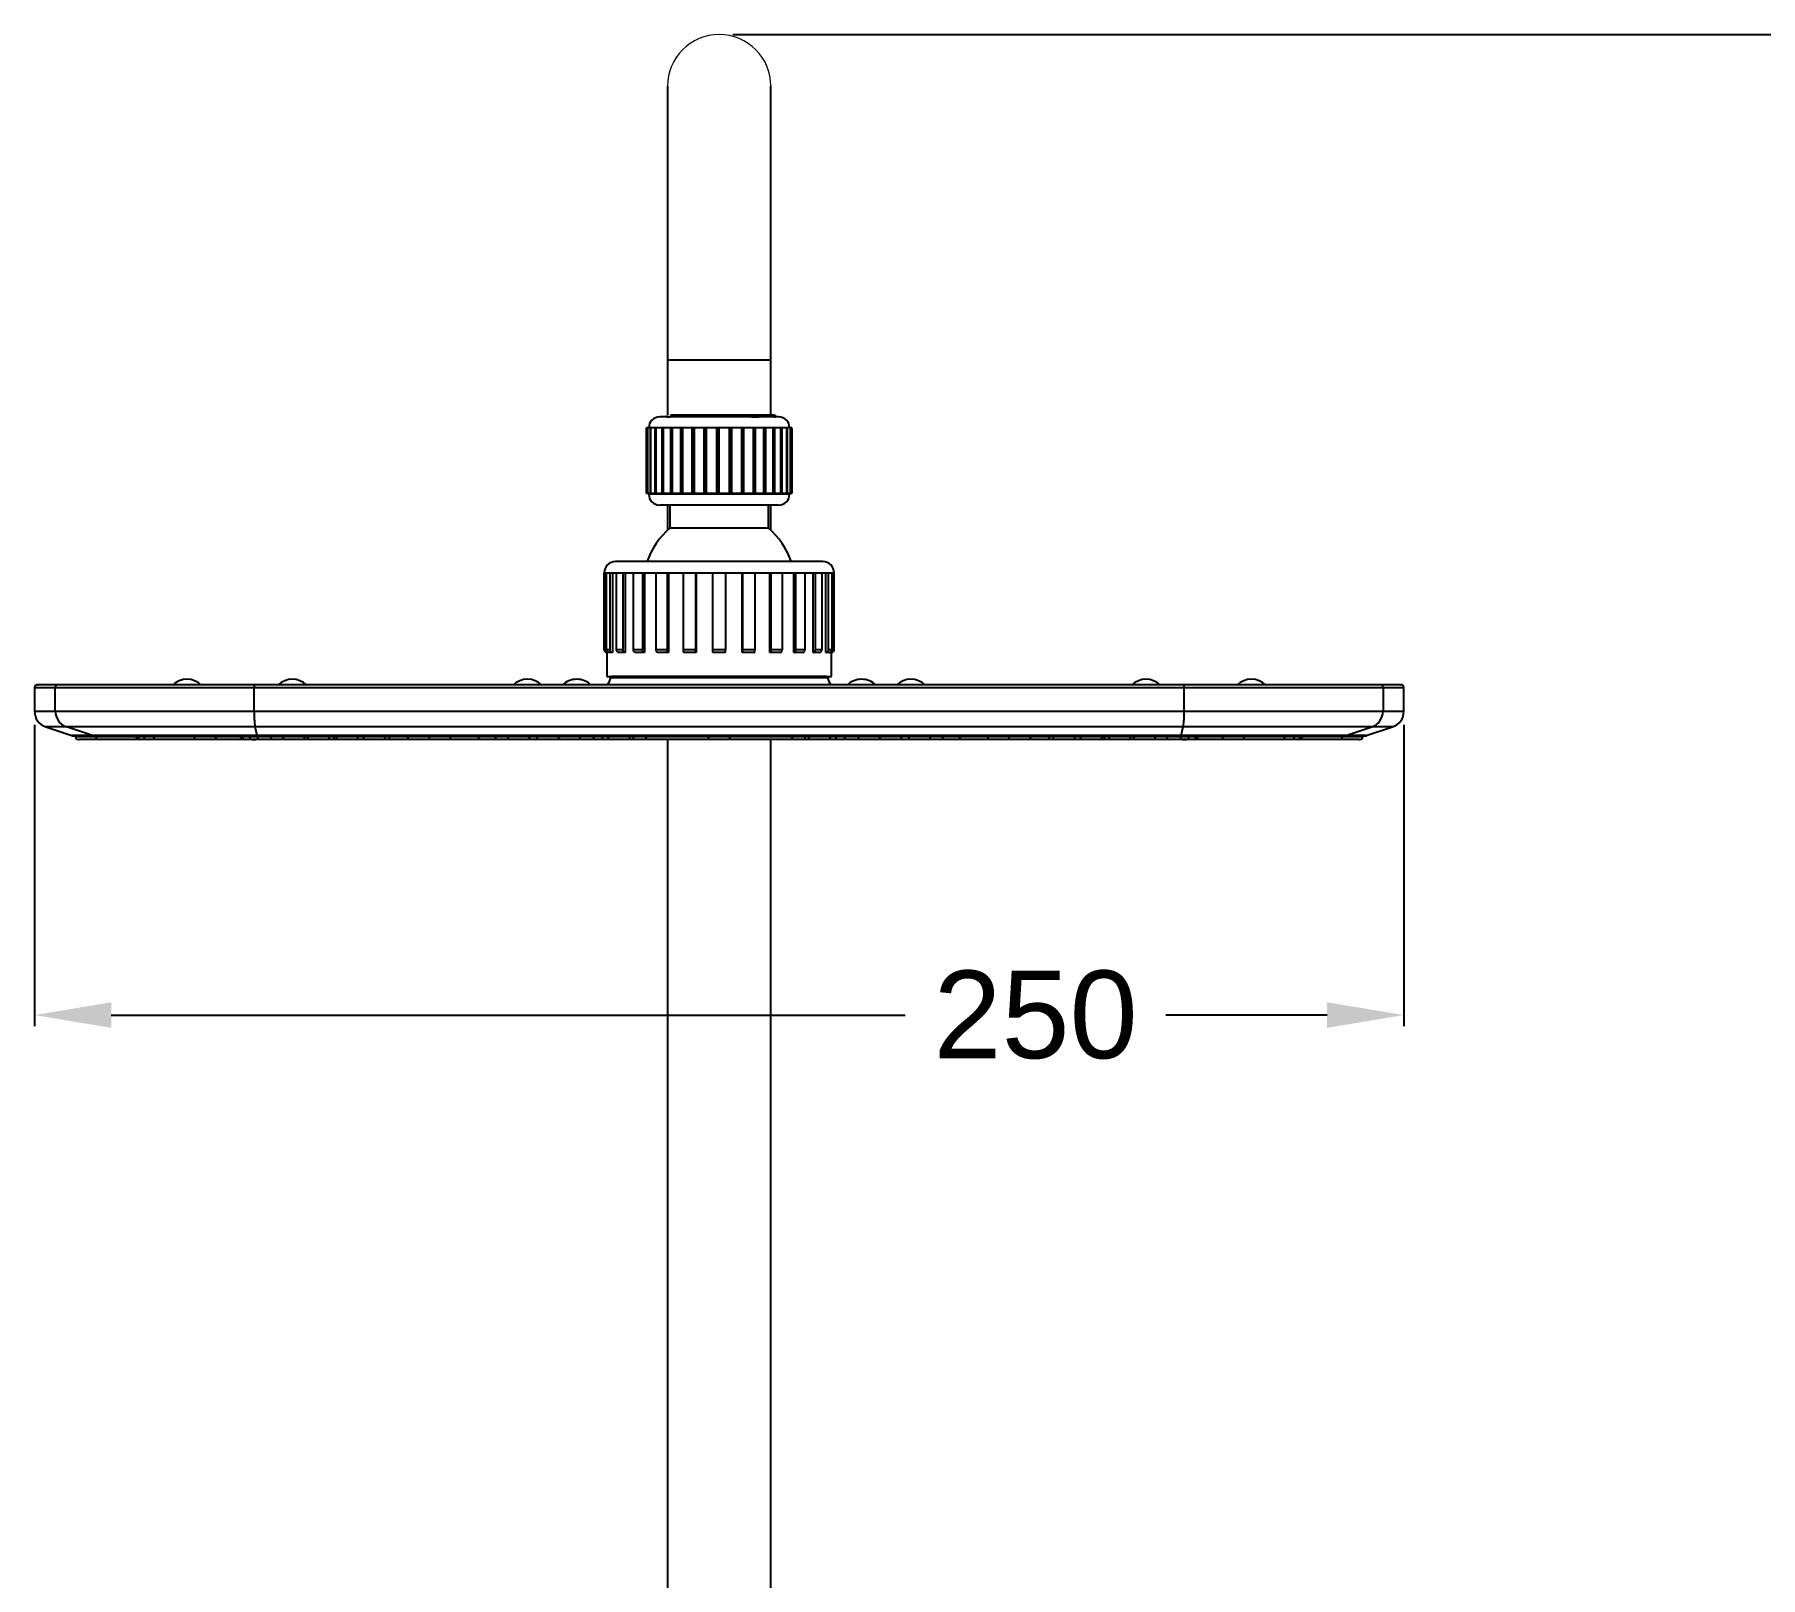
# Model space of a CAD drawing. Header units: millimetres. Extents: x 14183 to 14777, y -4239 to -3399.
# Drawn here: x 14360.9 to 14439.7, y -3713.7 to -3643.3 of the extents above; entities that cross this region are included whole.
import ezdxf

# ---------------------------------------------------------------- set-up
doc = ezdxf.new("R2010")
doc.units = ezdxf.units.MM
doc.header["$LTSCALE"] = 0.1
doc.layers.get('0').update_dxf_attribs({"lineweight": 15})
doc.layers.add('DIM', color=3, linetype='Continuous', lineweight=9)
doc.styles.add('ARIAL', font='arial.ttf')
doc.dimstyles.new('사본 ISO-25', dxfattribs={"dimtxt": 4, "dimasz": 3.5, "dimexe": 0.5, "dimexo": 0.625, "dimgap": 1.5, "dimtad": 1, "dimtih": 1, "dimtoh": 1, "dimdec": 1, "dimlfac": 4, "dimdsep": 46, "dimtxsty": 'ARIAL', "dimcen": 0, "dimclrd": 3, "dimclre": 3, "dimclrt": 3, "dimadec": 1, "dimazin": 0, "dimtfac": 1, "dimtdec": 1, "dimtmove": 0, "dimatfit": 3, "dimfxl": 1.25, "dimtfill": 1, "dimarcsym": 0})

# ---------------------------------------------------------------- blocks, each defined once
blk = doc.blocks.new('*D56')
at = {"layer": 'Defpoints', "color": 0, "transparency": 16777216}
for p in [(14360.945, -3674.17), (14423.445, -3674.17), (14423.445, -3688.035)]:
    blk.add_point(p, dxfattribs=at)
at = {"layer": 'DIM', "color": 3, "lineweight": -2, "transparency": 16777216}
for p, q in [((14360.945, -3674.795), (14360.945, -3688.535)), ((14423.445, -3674.795), (14423.445, -3688.535)), ((14364.445, -3688.035), (14400.691, -3688.035)), ((14419.945, -3688.035), (14412.583, -3688.035))]:
    blk.add_line(p, q, dxfattribs=at)
at = {"layer": 'DIM', "color": 3, "transparency": 16777216}
for points in [[(14364.445, -3687.452), (14364.445, -3688.619), (14360.945, -3688.035)], [(14419.945, -3687.452), (14419.945, -3688.619), (14423.445, -3688.035)]]:
    blk.add_solid(points, dxfattribs=at)
at = {"layer": 'DIM', "color": 3, "transparency": 16777216, "insert": (14406.637, -3688.035), "char_height": 4, "attachment_point": 5, "style": 'ARIAL', "bg_fill": 3, "box_fill_scale": 1.1, "bg_fill_color": 256, "bg_fill_true_color": 13158600, "bg_fill_transparency": 0}
blk.add_mtext('250', dxfattribs=at)
blk = doc.blocks.new('*D59')
at = {"layer": 'Defpoints', "color": 0, "transparency": 16777216}
for p in [(14392.195, -3643.287), (14495.735, -4145.343), (14510.029, -4145.343)]:
    blk.add_point(p, dxfattribs=at)
at = {"layer": 'DIM', "color": 3, "lineweight": -2, "transparency": 16777216}
for p, q in [((14392.82, -3643.287), (14510.529, -3643.287)), ((14510.029, -3646.787), (14510.029, -3891.374)), ((14510.029, -4141.843), (14510.029, -3899.618)), ((14496.36, -4145.343), (14510.529, -4145.343))]:
    blk.add_line(p, q, dxfattribs=at)
at = {"layer": 'DIM', "color": 3, "transparency": 16777216}
for points in [[(14509.446, -3646.787), (14510.612, -3646.787), (14510.029, -3643.287)], [(14509.446, -4141.843), (14510.612, -4141.843), (14510.029, -4145.343)]]:
    blk.add_solid(points, dxfattribs=at)
at = {"layer": 'DIM', "color": 3, "transparency": 16777216, "insert": (14510.029, -3895.496), "char_height": 4, "attachment_point": 5, "style": 'ARIAL', "bg_fill": 3, "box_fill_scale": 1.1, "bg_fill_color": 256, "bg_fill_true_color": 13158600, "bg_fill_transparency": 0}
blk.add_mtext('(2280)', dxfattribs=at)

msp = doc.modelspace()

# ---------------------------------------------------------------- linework, layer by layer
at = {"linetype": 'Continuous', "lineweight": 25}
for p, q in [((14389.832, -3645.649), (14389.832, -3658.149)), ((14394.557, -3658.149), (14394.557, -3645.649)), ((14389.832, -3658.149), (14389.832, -3660.649)), ((14394.557, -3658.149), (14389.832, -3658.149)), ((14394.557, -3660.649), (14394.557, -3658.149)), ((14389.793, -3660.747), (14389.771, -3660.759)), ((14389.792, -3660.669), (14389.792, -3660.747)), ((14394.768, -3660.687), (14394.698, -3660.647)), ((14394.754, -3660.738), (14394.768, -3660.73)), ((14394.77, -3660.728), (14394.77, -3660.689)), ((14388.882, -3664.237), (14388.882, -3661.237)), ((14388.913, -3661.237), (14388.882, -3661.237)), ((14388.913, -3661.237), (14388.913, -3664.237)), ((14388.933, -3661.237), (14388.913, -3661.237)), ((14388.933, -3664.237), (14388.933, -3661.237)), ((14389.041, -3661.237), (14388.933, -3661.237)), ((14389.041, -3661.237), (14389.041, -3664.237)), ((14389.082, -3661.237), (14389.041, -3661.237)), ((14389.082, -3664.237), (14389.082, -3661.237)), ((14389.265, -3661.237), (14389.082, -3661.237)), ((14389.265, -3661.237), (14389.265, -3664.237)), ((14389.326, -3661.237), (14389.265, -3661.237)), ((14389.326, -3664.237), (14389.326, -3661.237)), ((14389.578, -3661.237), (14389.326, -3661.237)), ((14389.578, -3661.237), (14389.578, -3664.237)), ((14389.657, -3661.237), (14389.578, -3661.237)), ((14389.657, -3664.237), (14389.657, -3661.237)), ((14389.97, -3661.237), (14389.657, -3661.237)), ((14389.97, -3661.237), (14389.97, -3664.237)), ((14390.047, -3661.237), (14389.97, -3661.237)), ((14390.047, -3661.237), (14390.047, -3664.237)), ((14390.065, -3664.237), (14390.065, -3661.237)), ((14390.43, -3661.237), (14390.065, -3661.237)), ((14390.43, -3661.237), (14390.43, -3664.237)), ((14390.495, -3661.237), (14390.43, -3661.237)), ((14390.495, -3661.237), (14390.495, -3664.237)), ((14390.538, -3661.237), (14390.495, -3661.237)), ((14390.538, -3664.237), (14390.538, -3661.237)), ((14390.944, -3661.237), (14390.538, -3661.237)), ((14390.944, -3661.237), (14390.944, -3664.237)), ((14390.994, -3661.237), (14390.944, -3661.237)), ((14391.096, -3661.237), (14390.994, -3661.237)), ((14390.994, -3661.237), (14390.994, -3664.237)), ((14391.062, -3664.237), (14391.062, -3661.237)), ((14391.495, -3661.237), (14391.062, -3661.237)), ((14391.495, -3661.237), (14391.495, -3664.237)), ((14391.53, -3661.237), (14391.495, -3661.237)), ((14391.53, -3661.237), (14391.53, -3664.237)), ((14391.637, -3661.237), (14391.53, -3661.237)), ((14391.62, -3664.237), (14391.62, -3661.237)), ((14392.068, -3661.237), (14391.62, -3661.237)), ((14392.068, -3661.237), (14392.068, -3664.237)), ((14392.086, -3661.237), (14392.068, -3661.237)), ((14392.086, -3661.237), (14392.086, -3664.237)), ((14392.195, -3661.237), (14392.086, -3661.237)), ((14392.645, -3661.237), (14392.195, -3661.237)), ((14392.195, -3664.237), (14392.195, -3661.237)), ((14392.645, -3661.237), (14392.645, -3664.237)), ((14392.753, -3661.237), (14392.645, -3661.237)), ((14392.753, -3664.237), (14392.753, -3661.237)), ((14392.77, -3661.237), (14392.753, -3661.237)), ((14392.77, -3664.237), (14392.77, -3661.237)), ((14393.208, -3661.237), (14392.77, -3661.237)), ((14393.293, -3661.237), (14393.19, -3661.237)), ((14393.208, -3661.237), (14393.208, -3664.237)), ((14393.293, -3664.237), (14393.293, -3661.237)), ((14393.328, -3661.237), (14393.293, -3661.237)), ((14393.328, -3664.237), (14393.328, -3661.237)), ((14393.74, -3661.237), (14393.328, -3661.237)), ((14393.801, -3661.237), (14393.705, -3661.237)), ((14393.74, -3661.237), (14393.74, -3664.237)), ((14393.801, -3664.237), (14393.801, -3661.237)), ((14393.851, -3661.237), (14393.801, -3661.237)), ((14393.851, -3664.237), (14393.851, -3661.237)), ((14394.225, -3661.237), (14393.851, -3661.237)), ((14394.225, -3661.237), (14394.225, -3664.237)), ((14394.26, -3661.237), (14394.225, -3661.237)), ((14394.26, -3664.237), (14394.26, -3661.237)), ((14394.324, -3661.237), (14394.26, -3661.237)), ((14394.324, -3664.237), (14394.324, -3661.237)), ((14394.649, -3661.237), (14394.324, -3661.237)), ((14394.649, -3661.237), (14394.649, -3664.237)), ((14394.656, -3664.237), (14394.656, -3661.237)), ((14394.732, -3661.237), (14394.656, -3661.237)), ((14394.732, -3664.237), (14394.732, -3661.237)), ((14394.998, -3661.237), (14394.732, -3661.237)), ((14394.998, -3661.237), (14394.998, -3664.237)), ((14395.063, -3661.237), (14394.998, -3661.237)), ((14395.063, -3664.237), (14395.063, -3661.237)), ((14395.262, -3661.237), (14395.063, -3661.237)), ((14395.262, -3661.237), (14395.262, -3664.237)), ((14395.307, -3661.237), (14395.262, -3661.237)), ((14395.307, -3664.237), (14395.307, -3661.237)), ((14395.433, -3661.237), (14395.307, -3661.237)), ((14395.433, -3661.237), (14395.433, -3664.237)), ((14395.457, -3661.237), (14395.433, -3661.237)), ((14395.457, -3664.237), (14395.457, -3661.237)), ((14395.505, -3661.237), (14395.457, -3661.237)), ((14395.505, -3661.237), (14395.505, -3664.237)), ((14395.507, -3661.237), (14395.505, -3661.237)), ((14395.507, -3664.237), (14395.507, -3661.237)), ((14388.913, -3664.237), (14388.882, -3664.237)), ((14388.933, -3664.237), (14388.913, -3664.237)), ((14389.041, -3664.237), (14388.933, -3664.237)), ((14388.982, -3664.237), (14388.982, -3664.262)), ((14395.407, -3664.262), (14388.982, -3664.262)), ((14389.082, -3664.237), (14389.041, -3664.237)), ((14389.265, -3664.237), (14389.082, -3664.237)), ((14389.326, -3664.237), (14389.265, -3664.237)), ((14389.578, -3664.237), (14389.326, -3664.237)), ((14389.657, -3664.237), (14389.578, -3664.237)), ((14389.97, -3664.237), (14389.657, -3664.237)), ((14389.832, -3664.755), (14389.832, -3665.912)), ((14389.945, -3664.762), (14389.945, -3665.812)), ((14390.047, -3664.237), (14389.97, -3664.237)), ((14390.43, -3664.237), (14390.065, -3664.237)), ((14390.495, -3664.237), (14390.43, -3664.237)), ((14390.944, -3664.237), (14390.538, -3664.237)), ((14390.994, -3664.237), (14390.944, -3664.237)), ((14391.495, -3664.237), (14391.062, -3664.237)), ((14391.53, -3664.237), (14391.495, -3664.237)), ((14392.068, -3664.237), (14391.62, -3664.237)), ((14392.086, -3664.237), (14392.068, -3664.237)), ((14392.645, -3664.237), (14392.195, -3664.237)), ((14392.753, -3664.237), (14392.77, -3664.237)), ((14393.208, -3664.237), (14392.77, -3664.237)), ((14393.293, -3664.237), (14393.328, -3664.237)), ((14393.74, -3664.237), (14393.328, -3664.237)), ((14393.801, -3664.237), (14393.851, -3664.237)), ((14394.225, -3664.237), (14393.851, -3664.237)), ((14394.26, -3664.237), (14394.324, -3664.237)), ((14394.649, -3664.237), (14394.324, -3664.237)), ((14394.445, -3665.812), (14394.445, -3664.762)), ((14394.557, -3665.912), (14394.557, -3664.753)), ((14394.656, -3664.237), (14394.732, -3664.237)), ((14394.998, -3664.237), (14394.732, -3664.237)), ((14394.998, -3664.237), (14395.063, -3664.237)), ((14395.262, -3664.237), (14395.063, -3664.237)), ((14395.262, -3664.237), (14395.307, -3664.237)), ((14395.433, -3664.237), (14395.307, -3664.237)), ((14395.407, -3664.262), (14395.407, -3664.237)), ((14395.433, -3664.237), (14395.457, -3664.237)), ((14395.505, -3664.237), (14395.457, -3664.237)), ((14395.507, -3664.237), (14395.505, -3664.237)), ((14394.445, -3665.812), (14389.945, -3665.812)), ((14386.945, -3667.86), (14386.945, -3671.36)), ((14386.953, -3667.86), (14386.945, -3667.86)), ((14386.953, -3667.86), (14387.057, -3667.86)), ((14386.953, -3671.36), (14386.953, -3667.86)), ((14387.057, -3667.86), (14387.206, -3667.86)), ((14387.057, -3671.36), (14387.057, -3667.86)), ((14387.206, -3667.86), (14387.511, -3667.86)), ((14387.206, -3667.86), (14387.206, -3671.36)), ((14387.327, -3667.86), (14387.327, -3671.485)), ((14387.511, -3667.86), (14387.799, -3667.86)), ((14387.511, -3671.36), (14387.511, -3667.86)), ((14387.799, -3667.86), (14388.285, -3667.86)), ((14387.799, -3667.86), (14387.799, -3671.36)), ((14387.907, -3667.86), (14387.907, -3671.485)), ((14388.285, -3667.86), (14388.691, -3667.86)), ((14388.285, -3671.36), (14388.285, -3667.86)), ((14388.691, -3667.86), (14389.325, -3667.86)), ((14388.691, -3667.86), (14388.691, -3671.36)), ((14388.78, -3667.86), (14388.78, -3671.485)), ((14389.325, -3667.86), (14389.823, -3667.86)), ((14389.325, -3671.36), (14389.325, -3667.86)), ((14389.823, -3667.86), (14390.56, -3667.86)), ((14389.823, -3667.86), (14389.823, -3671.36)), ((14389.885, -3667.86), (14389.885, -3671.485)), ((14390.56, -3667.86), (14391.116, -3667.86)), ((14390.56, -3671.36), (14390.56, -3667.86)), ((14391.116, -3667.86), (14391.907, -3667.86)), ((14391.116, -3667.86), (14391.116, -3671.36)), ((14391.148, -3667.86), (14391.148, -3671.485)), ((14391.907, -3667.86), (14392.482, -3667.86)), ((14391.907, -3671.36), (14391.907, -3667.86)), ((14392.482, -3667.86), (14393.274, -3667.86)), ((14392.482, -3667.86), (14392.482, -3671.36)), ((14393.241, -3671.485), (14393.241, -3667.86)), ((14393.274, -3667.86), (14393.829, -3667.86)), ((14393.274, -3671.36), (14393.274, -3667.86)), ((14393.829, -3667.86), (14394.567, -3667.86)), ((14393.829, -3667.86), (14393.829, -3671.36)), ((14394.504, -3671.485), (14394.504, -3667.86)), ((14394.567, -3667.86), (14395.065, -3667.86)), ((14394.567, -3671.36), (14394.567, -3667.86)), ((14395.065, -3667.86), (14395.698, -3667.86)), ((14395.065, -3667.86), (14395.065, -3671.36)), ((14395.61, -3671.485), (14395.61, -3667.86)), ((14395.698, -3667.86), (14396.105, -3667.86)), ((14395.698, -3671.36), (14395.698, -3667.86)), ((14396.105, -3667.86), (14396.591, -3667.86)), ((14396.105, -3667.86), (14396.105, -3671.36)), ((14396.482, -3671.485), (14396.482, -3667.86)), ((14396.591, -3667.86), (14396.878, -3667.86)), ((14396.591, -3671.36), (14396.591, -3667.86)), ((14396.878, -3667.86), (14397.184, -3667.86)), ((14396.878, -3667.86), (14396.878, -3671.36)), ((14397.063, -3671.485), (14397.063, -3667.86)), ((14397.184, -3667.86), (14397.333, -3667.86)), ((14397.184, -3671.36), (14397.184, -3667.86)), ((14397.333, -3667.86), (14397.437, -3667.86)), ((14397.333, -3667.86), (14397.333, -3671.36)), ((14397.437, -3671.36), (14397.437, -3667.86)), ((14397.445, -3667.86), (14397.437, -3667.86)), ((14397.445, -3671.36), (14397.445, -3667.86)), ((14386.953, -3671.36), (14386.945, -3671.36)), ((14387.206, -3671.36), (14387.057, -3671.36)), ((14387.07, -3671.485), (14387.07, -3672.585)), ((14387.078, -3671.485), (14387.07, -3671.485)), ((14387.078, -3671.429), (14387.078, -3671.485)), ((14387.327, -3671.485), (14387.178, -3671.485)), ((14387.799, -3671.36), (14387.511, -3671.36)), ((14387.907, -3671.485), (14387.62, -3671.485)), ((14388.691, -3671.36), (14388.285, -3671.36)), ((14388.78, -3671.485), (14388.373, -3671.485)), ((14389.823, -3671.36), (14389.325, -3671.36)), ((14389.885, -3671.485), (14389.387, -3671.485)), ((14391.116, -3671.36), (14390.56, -3671.36)), ((14391.148, -3671.485), (14390.593, -3671.485)), ((14392.482, -3671.36), (14391.907, -3671.36)), ((14392.482, -3671.485), (14391.907, -3671.485)), ((14393.797, -3671.485), (14393.241, -3671.485)), ((14393.829, -3671.36), (14393.274, -3671.36)), ((14395.002, -3671.485), (14394.504, -3671.485)), ((14395.065, -3671.36), (14394.567, -3671.36)), ((14396.016, -3671.485), (14395.61, -3671.485)), ((14396.105, -3671.36), (14395.698, -3671.36)), ((14396.77, -3671.485), (14396.482, -3671.485)), ((14396.878, -3671.36), (14396.591, -3671.36)), ((14397.212, -3671.485), (14397.063, -3671.485)), ((14397.333, -3671.36), (14397.184, -3671.36)), ((14397.312, -3671.485), (14397.312, -3671.429)), ((14397.32, -3671.485), (14397.312, -3671.485)), ((14397.32, -3672.585), (14397.32, -3671.485)), ((14397.445, -3671.36), (14397.437, -3671.36)), ((14387.07, -3672.585), (14397.32, -3672.585)), ((14387.243, -3672.631), (14397.147, -3672.631)), ((14360.945, -3673.085), (14360.945, -3674.17)), ((14360.945, -3673.085), (14361.892, -3673.085)), ((14361.892, -3673.085), (14370.967, -3673.085)), ((14361.892, -3674.17), (14361.892, -3673.085)), ((14370.967, -3673.085), (14413.422, -3673.085)), ((14370.967, -3674.17), (14370.967, -3673.085)), ((14413.422, -3674.17), (14413.422, -3673.085)), ((14413.422, -3673.085), (14422.497, -3673.085)), ((14422.497, -3673.085), (14422.497, -3674.17)), ((14422.497, -3673.085), (14423.445, -3673.085)), ((14423.445, -3674.17), (14423.445, -3673.085)), ((14360.945, -3674.17), (14361.892, -3674.17)), ((14361.892, -3674.17), (14370.967, -3674.17)), ((14370.967, -3674.17), (14413.422, -3674.17)), ((14413.422, -3674.17), (14422.497, -3674.17)), ((14422.497, -3674.17), (14423.445, -3674.17)), ((14361.458, -3674.881), (14362.655, -3675.28)), ((14362.401, -3674.881), (14361.458, -3674.881)), ((14371.011, -3674.881), (14362.401, -3674.881)), ((14363.59, -3675.28), (14362.401, -3674.881)), ((14413.378, -3674.881), (14371.011, -3674.881)), ((14371.113, -3675.28), (14371.011, -3674.881)), ((14413.277, -3675.28), (14413.378, -3674.881)), ((14421.988, -3674.881), (14413.378, -3674.881)), ((14420.8, -3675.28), (14421.988, -3674.881)), ((14421.734, -3675.28), (14422.932, -3674.881)), ((14422.932, -3674.881), (14421.988, -3674.881)), ((14363.59, -3675.28), (14362.655, -3675.28)), ((14362.695, -3675.287), (14363.629, -3675.287)), ((14362.82, -3675.287), (14362.82, -3675.335)), ((14363.753, -3675.335), (14362.82, -3675.335)), ((14371.113, -3675.28), (14363.59, -3675.28)), ((14363.629, -3675.287), (14371.116, -3675.287)), ((14363.753, -3675.335), (14363.753, -3675.287)), ((14371.127, -3675.335), (14363.753, -3675.335)), ((14413.277, -3675.28), (14371.113, -3675.28)), ((14371.127, -3675.335), (14371.127, -3675.28)), ((14413.263, -3675.335), (14371.127, -3675.335)), ((14389.832, -3675.46), (14389.832, -3725.774)), ((14394.557, -3725.774), (14394.557, -3675.46)), ((14413.263, -3675.335), (14413.263, -3675.28)), ((14420.636, -3675.335), (14413.263, -3675.335)), ((14413.273, -3675.287), (14420.76, -3675.287)), ((14420.8, -3675.28), (14413.277, -3675.28)), ((14420.636, -3675.335), (14420.636, -3675.287)), ((14421.57, -3675.335), (14420.636, -3675.335)), ((14420.76, -3675.287), (14421.695, -3675.287)), ((14421.734, -3675.28), (14420.8, -3675.28)), ((14421.57, -3675.335), (14421.57, -3675.287))]:
    msp.add_line(p, q, dxfattribs=at)
msp.add_arc((14392.195, -3645.649), 2.362, 0, 180)
for centre, radius, start, end in [((14389.482, -3661.237), 0.5, 90, 180), ((14394.907, -3661.237), 0.5, 0, 90), ((14389.482, -3664.262), 0.5, 180, 270), ((14394.907, -3664.262), 0.5, 270, 0), ((14392.195, -3668.46), 3.475, 130.35202, 161.54493), ((14392.195, -3668.46), 3.475, 18.45507, 49.64798), ((14387.47, -3667.86), 0.525, 90, 180), ((14396.92, -3667.86), 0.525, 0, 90), ((14387.07, -3671.36), 0.125, 180, 270), ((14397.32, -3671.36), 0.125, 270, 0), ((14367.899, -3673.648), 0.937, 45.58469, 134.41531), ((14372.713, -3673.648), 0.937, 45.58469, 134.41531), ((14383.445, -3673.648), 0.937, 45.58469, 134.41531), ((14385.695, -3673.648), 0.938, 90, 134.41531), ((14385.695, -3673.648), 0.938, 45.58469, 90), ((14386.745, -3672.585), 0.5, 311.14429, 354.78409), ((14387.292, -3672.635), 0.05, 90, 174.78409), ((14397.097, -3672.635), 0.05, 5.21591, 90), ((14397.645, -3672.585), 0.5, 185.21591, 229.62088), ((14398.695, -3673.648), 0.938, 90, 134.41531), ((14398.695, -3673.648), 0.938, 45.58469, 90), ((14400.945, -3673.648), 0.937, 45.58469, 134.41531), ((14411.676, -3673.648), 0.937, 45.58469, 134.41531), ((14416.491, -3673.648), 0.937, 45.58469, 134.41531), ((14361.07, -3673.085), 0.125, 90, 180), ((14362.017, -3673.085), 0.125, 90.21883, 180.21717), ((14371.343, -3673.054), 0.377, 165.57647, 184.71693), ((14413.046, -3673.054), 0.377, 355.28307, 14.42353), ((14422.373, -3673.085), 0.125, 359.78283, 89.78117), ((14423.32, -3673.085), 0.125, 0, 90), ((14361.695, -3674.17), 0.75, 180, 251.56505), ((14362.642, -3674.171), 0.749, 179.87209, 251.27983), ((14375.005, -3674.279), 4.039, 178.43984, 188.56432), ((14409.384, -3674.279), 4.039, 351.43568, 1.56016), ((14421.748, -3674.171), 0.749, 288.72017, 0.12791), ((14422.695, -3674.17), 0.75, 288.43495, 0), ((14362.695, -3675.162), 0.125, 251.56505, 270), ((14362.945, -3675.335), 0.125, 180, 270), ((14363.878, -3675.336), 0.125, 179.78283, 269.78117), ((14365.715, -3675.335), 0.125, 187.49472, 270), ((14365.802, -3675.335), 0.125, 187.49472, 270), ((14366.064, -3675.335), 0.125, 187.49472, 270), ((14366.5, -3675.335), 0.125, 187.49472, 270), ((14368.355, -3675.335), 0.125, 187.49472, 270), ((14369.114, -3675.335), 0.125, 270, 352.50528), ((14370.465, -3675.335), 0.125, 187.49472, 270), ((14370.567, -3675.335), 0.125, 187.49472, 270), ((14370.875, -3675.335), 0.125, 187.49472, 270), ((14371.503, -3675.366), 0.377, 175.28307, 194.42353), ((14371.635, -3675.335), 0.125, 270, 352.50528), ((14372.403, -3675.335), 0.125, 187.49472, 270), ((14373.163, -3675.335), 0.125, 270, 352.50528), ((14373.531, -3675.335), 0.125, 187.49472, 270), ((14374.291, -3675.335), 0.125, 270, 352.50528), ((14374.715, -3675.335), 0.125, 187.49472, 270), ((14374.839, -3675.335), 0.125, 187.49472, 270), ((14375.599, -3675.335), 0.125, 270, 352.50528), ((14376.073, -3675.335), 0.125, 187.49472, 270), ((14376.833, -3675.335), 0.125, 270, 352.50528), ((14377.249, -3675.335), 0.125, 187.49472, 270), ((14378.097, -3675.335), 0.125, 187.49472, 270), ((14378.856, -3675.335), 0.125, 270, 352.50528), ((14379.056, -3675.335), 0.125, 217.16183, 270), ((14379.815, -3675.335), 0.125, 270, 352.50528), ((14381.315, -3675.335), 0.125, 187.49472, 270), ((14382.1, -3675.335), 0.125, 187.49472, 270), ((14382.667, -3675.335), 0.125, 187.49472, 270), ((14383.426, -3675.335), 0.125, 270, 352.50528), ((14383.775, -3675.335), 0.125, 270, 352.50528), ((14384.965, -3675.335), 0.125, 187.49472, 270), ((14385.725, -3675.335), 0.125, 270, 352.50528), ((14386.565, -3675.335), 0.125, 187.49472, 270), ((14386.957, -3675.335), 0.125, 187.49472, 270), ((14387.24, -3675.335), 0.125, 187.49472, 270), ((14388, -3675.335), 0.125, 270, 352.50528), ((14388.175, -3675.335), 0.125, 270, 352.50528), ((14388.758, -3675.335), 0.125, 270, 352.50528), ((14391.815, -3675.335), 0.125, 187.49472, 270), ((14392.575, -3675.335), 0.125, 270, 352.50528), ((14395.632, -3675.335), 0.125, 187.49472, 270), ((14396.215, -3675.335), 0.125, 187.49472, 270), ((14396.39, -3675.335), 0.125, 187.49472, 270), ((14397.15, -3675.335), 0.125, 270, 352.50528), ((14397.432, -3675.335), 0.125, 270, 352.50528), ((14397.825, -3675.335), 0.125, 270, 352.50528), ((14398.665, -3675.335), 0.125, 187.49472, 270), ((14399.425, -3675.335), 0.125, 270, 352.50528), ((14400.615, -3675.335), 0.125, 187.49472, 270), ((14400.963, -3675.335), 0.125, 187.49472, 270), ((14401.723, -3675.335), 0.125, 270, 352.50528), ((14402.29, -3675.335), 0.125, 270, 352.50528), ((14403.075, -3675.335), 0.125, 270, 352.50528), ((14404.574, -3675.335), 0.125, 187.49472, 270), ((14405.334, -3675.335), 0.125, 270, 324.417), ((14405.533, -3675.335), 0.125, 187.49472, 270), ((14406.293, -3675.335), 0.125, 270, 352.50528), ((14407.141, -3675.335), 0.125, 270, 352.50528), ((14407.557, -3675.335), 0.125, 187.49472, 270), ((14408.316, -3675.335), 0.125, 270, 352.50528), ((14408.79, -3675.335), 0.125, 187.49472, 270), ((14409.55, -3675.335), 0.125, 270, 352.50528), ((14409.675, -3675.335), 0.125, 270, 352.50528), ((14410.098, -3675.335), 0.125, 187.49472, 270), ((14410.858, -3675.335), 0.125, 270, 352.50528), ((14411.226, -3675.335), 0.125, 187.49472, 270), ((14411.986, -3675.335), 0.125, 270, 352.50528), ((14412.755, -3675.335), 0.125, 187.49472, 270), ((14412.887, -3675.366), 0.377, 345.57647, 4.71693), ((14413.515, -3675.335), 0.125, 270, 352.50528), ((14413.822, -3675.335), 0.125, 270, 352.50528), ((14413.925, -3675.335), 0.125, 270, 352.50528), ((14415.275, -3675.335), 0.125, 187.49472, 270), ((14416.035, -3675.335), 0.125, 270, 352.50528), ((14417.89, -3675.335), 0.125, 270, 352.50528), ((14418.325, -3675.335), 0.125, 270, 352.50528), ((14418.587, -3675.335), 0.125, 270, 352.50528), ((14418.675, -3675.335), 0.125, 270, 352.50528), ((14420.512, -3675.336), 0.125, 270.21883, 0.21717), ((14421.445, -3675.335), 0.125, 270, 0), ((14421.695, -3675.162), 0.125, 270, 288.43495)]:
    msp.add_arc(centre, radius, start, end, dxfattribs=at)
for points, knots in [([(14394.907, -3660.737), (14394.898, -3660.737), (14394.88, -3660.737), (14394.729, -3660.737), (14394.479, -3660.737), (14394.126, -3660.737), (14393.693, -3660.737), (14393.206, -3660.737), (14392.701, -3660.737), (14392.195, -3660.737), (14391.688, -3660.737), (14391.183, -3660.737), (14390.697, -3660.737), (14390.263, -3660.737), (14389.91, -3660.737), (14389.66, -3660.737), (14389.509, -3660.737), (14389.491, -3660.737), (14389.482, -3660.737)], [0, 0, 0, 0, 0.058258, 0.120006, 0.18432, 0.25, 0.31568, 0.379994, 0.441742, 0.5, 0.558258, 0.620006, 0.68432, 0.75, 0.81568, 0.879994, 0.941742, 1, 1, 1, 1]), ([(14389.817, -3660.747), (14389.816, -3660.744), (14389.811, -3660.738), (14390.016, -3660.725), (14390.407, -3660.71), (14390.958, -3660.696), (14391.608, -3660.681), (14392.309, -3660.667), (14392.81, -3660.656), (14393.063, -3660.65), (14393.101, -3660.649)], [0, 0, 0, 0, 0.068785, 0.220944, 0.371654, 0.521126, 0.673525, 0.822864, 0.97373, 1, 1, 1, 1]), ([(14389.969, -3660.649), (14389.99, -3660.649), (14390.096, -3660.649), (14390.398, -3660.649), (14390.992, -3660.649), (14391.765, -3660.649), (14392.502, -3660.649), (14392.929, -3660.649), (14393.101, -3660.649)], [0, 0, 0, 0, 0.042241, 0.212633, 0.427222, 0.641811, 0.8564, 1, 1, 1, 1]), ([(14393.101, -3660.649), (14393.166, -3660.649), (14393.298, -3660.649), (14393.541, -3660.649), (14393.822, -3660.649), (14394.111, -3660.649), (14394.353, -3660.649), (14394.538, -3660.649), (14394.656, -3660.649), (14394.708, -3660.649), (14394.698, -3660.649), (14394.697, -3660.649)], [0, 0, 0, 0, 0.07061, 0.141773, 0.275278, 0.412617, 0.547324, 0.685782, 0.823091, 0.96438, 1, 1, 1, 1]), ([(14393.677, -3660.737), (14393.688, -3660.737), (14393.916, -3660.732), (14394.262, -3660.722), (14394.629, -3660.707), (14394.788, -3660.695), (14394.753, -3660.689), (14394.744, -3660.687)], [0, 0, 0, 0, 0.014282, 0.30366, 0.599158, 0.893427, 1, 1, 1, 1]), ([(14394.709, -3660.737), (14394.734, -3660.735), (14394.777, -3660.732), (14394.758, -3660.73), (14394.75, -3660.728)], [0, 0, 0, 0, 0.569934, 1, 1, 1, 1]), ([(14394.907, -3664.762), (14394.898, -3664.762), (14394.88, -3664.762), (14394.729, -3664.762), (14394.479, -3664.762), (14394.126, -3664.762), (14393.693, -3664.762), (14393.206, -3664.762), (14392.701, -3664.762), (14392.195, -3664.762), (14391.688, -3664.762), (14391.183, -3664.762), (14390.697, -3664.762), (14390.263, -3664.762), (14389.91, -3664.762), (14389.66, -3664.762), (14389.509, -3664.762), (14389.491, -3664.762), (14389.482, -3664.762)], [0, 0, 0, 0, 0.058258, 0.120006, 0.18432, 0.25, 0.31568, 0.379994, 0.441742, 0.5, 0.558258, 0.620006, 0.68432, 0.75, 0.81568, 0.879994, 0.941742, 1, 1, 1, 1]), ([(14396.92, -3667.335), (14396.904, -3667.335), (14396.873, -3667.335), (14396.61, -3667.335), (14396.174, -3667.335), (14395.56, -3667.335), (14394.928, -3667.335), (14394.372, -3667.335), (14393.804, -3667.335), (14393.076, -3667.335), (14392.195, -3667.335), (14391.313, -3667.335), (14390.432, -3667.335), (14389.586, -3667.335), (14388.83, -3667.335), (14388.317, -3667.335), (14387.992, -3667.335), (14387.735, -3667.335), (14387.516, -3667.335), (14387.485, -3667.335), (14387.47, -3667.335)], [0, 0, 0, 0, 0.0582487, 0.1199862, 0.1842902, 0.2499587, 0.3156272, 0.347816, 0.3800138, 0.4417513, 0.5, 0.5582487, 0.6199862, 0.6842902, 0.7499587, 0.8156272, 0.847816, 0.8800138, 0.9417513, 1, 1, 1, 1]), ([(14387.078, -3671.485), (14387.064, -3671.484), (14387.036, -3671.481), (14386.998, -3671.459), (14386.97, -3671.428), (14386.955, -3671.392), (14386.953, -3671.369), (14386.953, -3671.36)], [0, 0, 0, 0, 0.21511, 0.430226, 0.645182, 0.859823, 1, 1, 1, 1]), ([(14387.178, -3671.485), (14387.164, -3671.484), (14387.137, -3671.481), (14387.101, -3671.459), (14387.073, -3671.428), (14387.059, -3671.392), (14387.057, -3671.369), (14387.057, -3671.36)], [0, 0, 0, 0, 0.21511, 0.430226, 0.645182, 0.859823, 1, 1, 1, 1]), ([(14387.327, -3671.485), (14387.313, -3671.484), (14387.286, -3671.481), (14387.249, -3671.459), (14387.222, -3671.428), (14387.208, -3671.392), (14387.206, -3671.369), (14387.206, -3671.36)], [0, 0, 0, 0, 0.21511, 0.430226, 0.645182, 0.859823, 1, 1, 1, 1]), ([(14387.62, -3671.485), (14387.607, -3671.484), (14387.583, -3671.481), (14387.55, -3671.459), (14387.526, -3671.428), (14387.513, -3671.392), (14387.512, -3671.369), (14387.511, -3671.36)], [0, 0, 0, 0, 0.2151101, 0.4302258, 0.6451821, 0.8598226, 1, 1, 1, 1]), ([(14387.907, -3671.485), (14387.895, -3671.484), (14387.87, -3671.481), (14387.838, -3671.459), (14387.813, -3671.428), (14387.8, -3671.392), (14387.799, -3671.369), (14387.799, -3671.36)], [0, 0, 0, 0, 0.21511, 0.430226, 0.645182, 0.859823, 1, 1, 1, 1]), ([(14388.373, -3671.485), (14388.363, -3671.484), (14388.343, -3671.481), (14388.317, -3671.459), (14388.297, -3671.428), (14388.286, -3671.392), (14388.285, -3671.369), (14388.285, -3671.36)], [0, 0, 0, 0, 0.2151101, 0.4302258, 0.6451821, 0.8598226, 1, 1, 1, 1]), ([(14388.78, -3671.485), (14388.77, -3671.484), (14388.75, -3671.481), (14388.723, -3671.459), (14388.703, -3671.428), (14388.693, -3671.392), (14388.692, -3671.369), (14388.691, -3671.36)], [0, 0, 0, 0, 0.21511, 0.430226, 0.645182, 0.859823, 1, 1, 1, 1]), ([(14389.387, -3671.485), (14389.38, -3671.484), (14389.366, -3671.481), (14389.347, -3671.459), (14389.333, -3671.428), (14389.326, -3671.392), (14389.325, -3671.369), (14389.325, -3671.36)], [0, 0, 0, 0, 0.21511, 0.430226, 0.645182, 0.859823, 1, 1, 1, 1]), ([(14389.885, -3671.485), (14389.878, -3671.484), (14389.864, -3671.481), (14389.845, -3671.459), (14389.831, -3671.428), (14389.824, -3671.392), (14389.823, -3671.369), (14389.823, -3671.36)], [0, 0, 0, 0, 0.21511, 0.430226, 0.645182, 0.859823, 1, 1, 1, 1]), ([(14390.593, -3671.485), (14390.589, -3671.484), (14390.582, -3671.481), (14390.572, -3671.459), (14390.565, -3671.428), (14390.561, -3671.392), (14390.56, -3671.369), (14390.56, -3671.36)], [0, 0, 0, 0, 0.21511, 0.430226, 0.645182, 0.859823, 1, 1, 1, 1]), ([(14391.148, -3671.485), (14391.144, -3671.484), (14391.137, -3671.481), (14391.127, -3671.459), (14391.12, -3671.428), (14391.116, -3671.392), (14391.116, -3671.369), (14391.116, -3671.36)], [0, 0, 0, 0, 0.21511, 0.430226, 0.645182, 0.859823, 1, 1, 1, 1]), ([(14391.907, -3671.485), (14391.907, -3671.484), (14391.907, -3671.481), (14391.907, -3671.459), (14391.907, -3671.428), (14391.907, -3671.392), (14391.907, -3671.369), (14391.907, -3671.36)], [0, 0, 0, 0, 0.21511, 0.430226, 0.645182, 0.859823, 1, 1, 1, 1]), ([(14392.482, -3671.485), (14392.482, -3671.484), (14392.482, -3671.481), (14392.482, -3671.459), (14392.482, -3671.428), (14392.482, -3671.392), (14392.482, -3671.369), (14392.482, -3671.36)], [0, 0, 0, 0, 0.21511, 0.430226, 0.645182, 0.859823, 1, 1, 1, 1]), ([(14393.241, -3671.485), (14393.245, -3671.484), (14393.252, -3671.481), (14393.262, -3671.459), (14393.269, -3671.428), (14393.273, -3671.392), (14393.274, -3671.369), (14393.274, -3671.36)], [0, 0, 0, 0, 0.21511, 0.430226, 0.645182, 0.859823, 1, 1, 1, 1]), ([(14393.797, -3671.485), (14393.8, -3671.484), (14393.808, -3671.481), (14393.817, -3671.459), (14393.825, -3671.428), (14393.829, -3671.392), (14393.829, -3671.369), (14393.829, -3671.36)], [0, 0, 0, 0, 0.21511, 0.430226, 0.645182, 0.859823, 1, 1, 1, 1]), ([(14394.504, -3671.485), (14394.511, -3671.484), (14394.525, -3671.481), (14394.544, -3671.459), (14394.558, -3671.428), (14394.566, -3671.392), (14394.566, -3671.369), (14394.567, -3671.36)], [0, 0, 0, 0, 0.21511, 0.430226, 0.645182, 0.859823, 1, 1, 1, 1]), ([(14395.002, -3671.485), (14395.009, -3671.484), (14395.023, -3671.481), (14395.042, -3671.459), (14395.056, -3671.428), (14395.064, -3671.392), (14395.064, -3671.369), (14395.065, -3671.36)], [0, 0, 0, 0, 0.21511, 0.430226, 0.645182, 0.859823, 1, 1, 1, 1]), ([(14395.61, -3671.485), (14395.62, -3671.484), (14395.64, -3671.481), (14395.666, -3671.459), (14395.686, -3671.428), (14395.697, -3671.392), (14395.698, -3671.369), (14395.698, -3671.36)], [0, 0, 0, 0, 0.2151101, 0.4302258, 0.6451821, 0.8598226, 1, 1, 1, 1]), ([(14396.016, -3671.485), (14396.026, -3671.484), (14396.046, -3671.481), (14396.073, -3671.459), (14396.093, -3671.428), (14396.103, -3671.392), (14396.104, -3671.369), (14396.105, -3671.36)], [0, 0, 0, 0, 0.21511, 0.430226, 0.645182, 0.859823, 1, 1, 1, 1]), ([(14396.482, -3671.485), (14396.495, -3671.484), (14396.519, -3671.481), (14396.551, -3671.459), (14396.576, -3671.428), (14396.589, -3671.392), (14396.59, -3671.369), (14396.591, -3671.36)], [0, 0, 0, 0, 0.21511, 0.430226, 0.645182, 0.859823, 1, 1, 1, 1]), ([(14396.77, -3671.485), (14396.782, -3671.484), (14396.806, -3671.481), (14396.839, -3671.459), (14396.864, -3671.428), (14396.876, -3671.392), (14396.878, -3671.369), (14396.878, -3671.36)], [0, 0, 0, 0, 0.21511, 0.430226, 0.645182, 0.859823, 1, 1, 1, 1]), ([(14397.063, -3671.485), (14397.076, -3671.484), (14397.104, -3671.481), (14397.14, -3671.459), (14397.167, -3671.428), (14397.182, -3671.392), (14397.183, -3671.369), (14397.184, -3671.36)], [0, 0, 0, 0, 0.21511, 0.430226, 0.645182, 0.859823, 1, 1, 1, 1]), ([(14397.212, -3671.485), (14397.225, -3671.484), (14397.253, -3671.481), (14397.289, -3671.459), (14397.316, -3671.428), (14397.331, -3671.392), (14397.332, -3671.369), (14397.333, -3671.36)], [0, 0, 0, 0, 0.21511, 0.430226, 0.645182, 0.859823, 1, 1, 1, 1]), ([(14397.437, -3671.36), (14397.435, -3671.374), (14397.433, -3671.402), (14397.411, -3671.44), (14397.379, -3671.468), (14397.344, -3671.483), (14397.321, -3671.484), (14397.312, -3671.485)], [0, 0, 0, 0, 0.214286, 0.428566, 0.64299, 0.857721, 1, 1, 1, 1]), ([(14397.097, -3672.585), (14397.081, -3672.585), (14397.048, -3672.585), (14396.776, -3672.585), (14396.323, -3672.585), (14395.686, -3672.585), (14395.03, -3672.585), (14394.454, -3672.585), (14393.864, -3672.585), (14393.11, -3672.585), (14392.195, -3672.585), (14391.28, -3672.585), (14390.366, -3672.585), (14389.488, -3672.585), (14388.704, -3672.585), (14388.171, -3672.585), (14387.834, -3672.585), (14387.567, -3672.585), (14387.341, -3672.585), (14387.308, -3672.585), (14387.292, -3672.585)], [0, 0, 0, 0, 0.0582484, 0.1199858, 0.18429, 0.2499587, 0.3156275, 0.3478165, 0.3800142, 0.4417516, 0.5, 0.5582484, 0.6199858, 0.68429, 0.7499587, 0.8156275, 0.8478165, 0.8800142, 0.9417516, 1, 1, 1, 1]), ([(14362.016, -3672.96), (14361.796, -3672.96), (14361.356, -3672.96), (14361.08, -3672.96), (14361.101, -3672.96), (14361.108, -3672.96)], [0, 0, 0, 0, 0.399604, 0.799798, 1, 1, 1, 1]), ([(14370.978, -3672.96), (14370.626, -3672.96), (14369.913, -3672.96), (14368.857, -3672.96), (14367.633, -3672.96), (14366.291, -3672.96), (14365.084, -3672.96), (14364.164, -3672.96), (14363.483, -3672.96), (14362.838, -3672.96), (14362.291, -3672.96), (14362.106, -3672.96), (14362.016, -3672.96)], [0, 0, 0, 0, 0.0790832, 0.1599966, 0.2426228, 0.3703089, 0.4999849, 0.586469, 0.6723672, 0.7575316, 0.8814152, 1, 1, 1, 1]), ([(14413.411, -3672.96), (14410.587, -3672.96), (14404.938, -3672.96), (14396.443, -3672.96), (14387.946, -3672.96), (14379.451, -3672.96), (14373.803, -3672.96), (14370.978, -3672.96)], [0, 0, 0, 0, 0.200014, 0.399971, 0.600028, 0.799985, 1, 1, 1, 1]), ([(14422.373, -3672.96), (14422.319, -3672.96), (14422.208, -3672.96), (14421.894, -3672.96), (14421.39, -3672.96), (14420.601, -3672.96), (14419.584, -3672.96), (14418.553, -3672.96), (14417.592, -3672.96), (14416.413, -3672.96), (14415.019, -3672.96), (14413.939, -3672.96), (14413.411, -3672.96)], [0, 0, 0, 0, 0.079083, 0.159997, 0.242623, 0.370309, 0.499985, 0.586469, 0.672367, 0.757532, 0.881415, 1, 1, 1, 1]), ([(14423.282, -3672.96), (14423.289, -3672.96), (14423.309, -3672.96), (14423.033, -3672.96), (14422.593, -3672.96), (14422.373, -3672.96)], [0, 0, 0, 0, 0.2001932, 0.6003935, 1, 1, 1, 1]), ([(14363.877, -3675.46), (14363.66, -3675.46), (14363.227, -3675.46), (14362.955, -3675.46), (14362.975, -3675.46), (14362.982, -3675.46)], [0, 0, 0, 0, 0.399604, 0.799798, 1, 1, 1, 1]), ([(14371.137, -3675.46), (14370.71, -3675.46), (14369.835, -3675.46), (14368.559, -3675.46), (14367.34, -3675.46), (14366.24, -3675.46), (14365.312, -3675.46), (14364.599, -3675.46), (14364.099, -3675.46), (14363.95, -3675.46), (14363.877, -3675.46)], [0, 0, 0, 0, 0.118625, 0.242551, 0.37028, 0.5, 0.62972, 0.757449, 0.881375, 1, 1, 1, 1]), ([(14370.875, -3675.46), (14370.88, -3675.46), (14370.888, -3675.46), (14370.935, -3675.46), (14370.985, -3675.46), (14371.024, -3675.46), (14371.048, -3675.46), (14371.05, -3675.46)], [0, 0, 0, 0, 0.375702, 0.579941, 0.784533, 0.988772, 1, 1, 1, 1]), ([(14413.252, -3675.46), (14410.449, -3675.46), (14404.843, -3675.46), (14396.411, -3675.46), (14387.978, -3675.46), (14379.547, -3675.46), (14373.941, -3675.46), (14371.137, -3675.46)], [0, 0, 0, 0, 0.200014, 0.399971, 0.600028, 0.799985, 1, 1, 1, 1]), ([(14420.512, -3675.46), (14420.439, -3675.46), (14420.29, -3675.46), (14419.79, -3675.46), (14419.078, -3675.46), (14418.149, -3675.46), (14417.05, -3675.46), (14415.83, -3675.46), (14414.554, -3675.46), (14413.68, -3675.46), (14413.252, -3675.46)], [0, 0, 0, 0, 0.118625, 0.242551, 0.37028, 0.5, 0.62972, 0.757449, 0.881375, 1, 1, 1, 1]), ([(14413.34, -3675.46), (14413.341, -3675.46), (14413.365, -3675.46), (14413.405, -3675.46), (14413.455, -3675.46), (14413.502, -3675.46), (14413.51, -3675.46), (14413.515, -3675.46)], [0, 0, 0, 0, 0.011228, 0.215467, 0.4200593, 0.6242981, 1, 1, 1, 1]), ([(14421.407, -3675.46), (14421.414, -3675.46), (14421.435, -3675.46), (14421.163, -3675.46), (14420.729, -3675.46), (14420.512, -3675.46)], [0, 0, 0, 0, 0.2001932, 0.6003935, 1, 1, 1, 1])]:
    msp.add_open_spline(points, degree=3, knots=knots, dxfattribs=at)

# ---------------------------------------------------------------- next in the draw order: dimensions: what is measured, and where the dimension line sits
at = {"layer": 'DIM'}
dim = msp.add_linear_dim(base=(14423.445, -3688.035), p1=(14360.945, -3674.17), p2=(14423.445, -3674.17), dimstyle='사본 ISO-25', override={"dimtad": 0}, dxfattribs=at)
dim.commit()
dim.dimension.update_dxf_attribs({"geometry": '*D56', "text_midpoint": (14406.637, -3688.035), "dimtype": 160})

# ---------------------------------------------------------------- next in the draw order: dimensions: what is measured, and where the dimension line sits
dim = msp.add_linear_dim(base=(14510.029, -4145.343), p1=(14392.195, -3643.287), p2=(14495.735, -4145.343), angle=90, text='(2280)', dimstyle='사본 ISO-25', override={"dimtad": 0}, dxfattribs=at)
dim.commit()
dim.dimension.update_dxf_attribs({"geometry": '*D59', "text_midpoint": (14510.029, -3895.496), "dimtype": 160})

doc.saveas('drawing.dxf')
